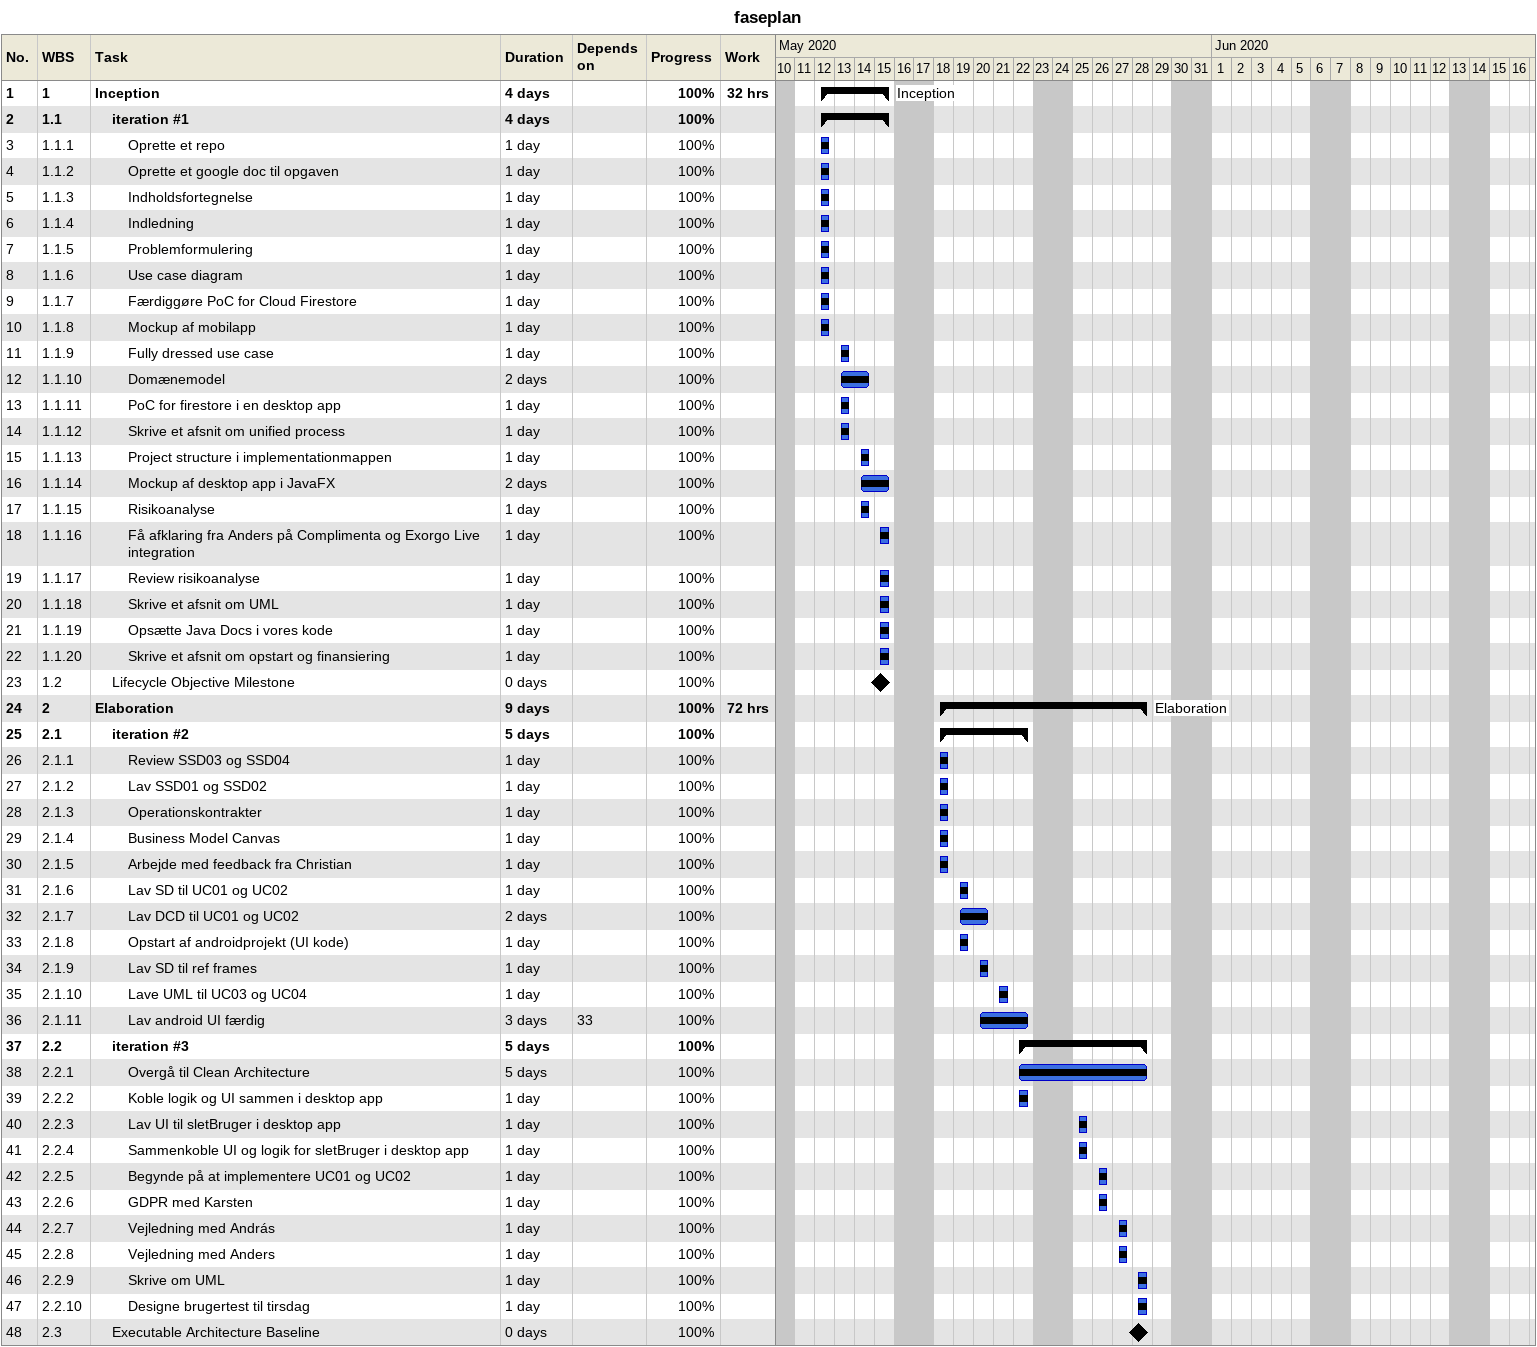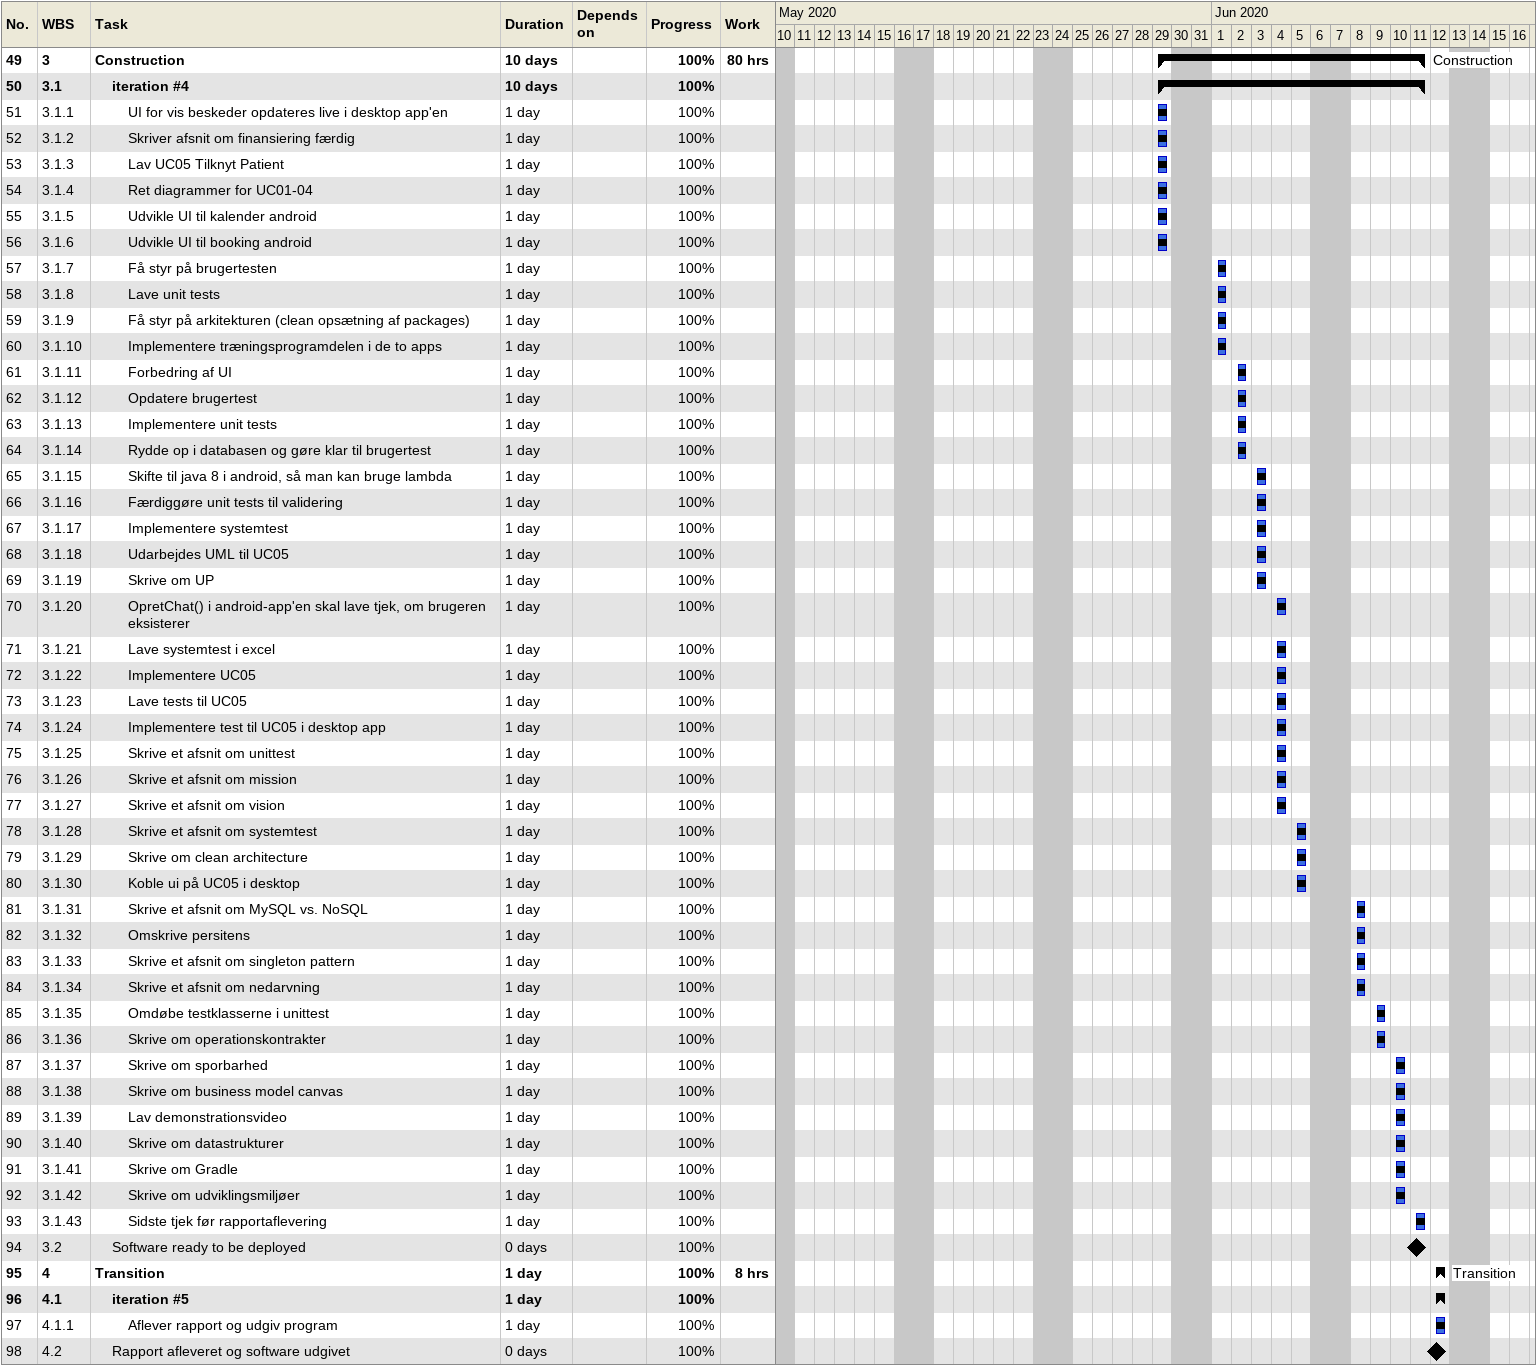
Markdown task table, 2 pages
faseplan

| ID | WBS | Task | Duration | Start | Finish | Predecessors | Resources | % complete | Work (h) |
|---|---|---|---|---|---|---|---|---|---|
| 1 | 1 | **Inception** | 4d | 2020-05-12 | 2020-05-15 |  | Inception | 100 | 32 |
| 2 | 1.1 | **iteration #1** | 4d | 2020-05-12 | 2020-05-15 |  |  | 100 |  |
| 3 | 1.1.1 | Oprette et repo | 1d | 2020-05-12 | 2020-05-12 |  |  | 100 |  |
| 4 | 1.1.2 | Oprette et google doc til opgaven | 1d | 2020-05-12 | 2020-05-12 |  |  | 100 |  |
| 5 | 1.1.3 | Indholdsfortegnelse | 1d | 2020-05-12 | 2020-05-12 |  |  | 100 |  |
| 6 | 1.1.4 | Indledning | 1d | 2020-05-12 | 2020-05-12 |  |  | 100 |  |
| 7 | 1.1.5 | Problemformulering | 1d | 2020-05-12 | 2020-05-12 |  |  | 100 |  |
| 8 | 1.1.6 | Use case diagram | 1d | 2020-05-12 | 2020-05-12 |  |  | 100 |  |
| 9 | 1.1.7 | Færdiggøre PoC for Cloud Firestore | 1d | 2020-05-12 | 2020-05-12 |  |  | 100 |  |
| 10 | 1.1.8 | Mockup af mobilapp | 1d | 2020-05-12 | 2020-05-12 |  |  | 100 |  |
| 11 | 1.1.9 | Fully dressed use case | 1d | 2020-05-13 | 2020-05-13 |  |  | 100 |  |
| 12 | 1.1.10 | Domænemodel | 2d | 2020-05-13 | 2020-05-14 |  |  | 100 |  |
| 13 | 1.1.11 | PoC for firestore i en desktop app | 1d | 2020-05-13 | 2020-05-13 |  |  | 100 |  |
| 14 | 1.1.12 | Skrive et afsnit om unified process | 1d | 2020-05-13 | 2020-05-13 |  |  | 100 |  |
| 15 | 1.1.13 | Project structure i implementationmappen | 1d | 2020-05-14 | 2020-05-14 |  |  | 100 |  |
| 16 | 1.1.14 | Mockup af desktop app i JavaFX | 2d | 2020-05-14 | 2020-05-15 |  |  | 100 |  |
| 17 | 1.1.15 | Risikoanalyse | 1d | 2020-05-14 | 2020-05-14 |  |  | 100 |  |
| 18 | 1.1.16 | Få afklaring fra Anders på Complimenta og Exorgo Live integration | 1d | 2020-05-15 | 2020-05-15 |  |  | 100 |  |
| 19 | 1.1.17 | Review risikoanalyse | 1d | 2020-05-15 | 2020-05-15 |  |  | 100 |  |
| 20 | 1.1.18 | Skrive et afsnit om UML | 1d | 2020-05-15 | 2020-05-15 |  |  | 100 |  |
| 21 | 1.1.19 | Opsætte Java Docs i vores kode | 1d | 2020-05-15 | 2020-05-15 |  |  | 100 |  |
| 22 | 1.1.20 | Skrive et afsnit om opstart og finansiering | 1d | 2020-05-15 | 2020-05-15 |  |  | 100 |  |
| 23 | 1.2 | Lifecycle Objective Milestone | 0d | 2020-05-15 | 2020-05-15 |  |  | 100 |  |
| 24 | 2 | **Elaboration** | 9d | 2020-05-18 | 2020-05-28 |  | Elaboration | 100 | 72 |
| 25 | 2.1 | **iteration #2** | 5d | 2020-05-18 | 2020-05-22 |  |  | 100 |  |
| 26 | 2.1.1 | Review SSD03 og SSD04 | 1d | 2020-05-18 | 2020-05-18 |  |  | 100 |  |
| 27 | 2.1.2 | Lav SSD01 og SSD02 | 1d | 2020-05-18 | 2020-05-18 |  |  | 100 |  |
| 28 | 2.1.3 | Operationskontrakter | 1d | 2020-05-18 | 2020-05-18 |  |  | 100 |  |
| 29 | 2.1.4 | Business Model Canvas | 1d | 2020-05-18 | 2020-05-18 |  |  | 100 |  |
| 30 | 2.1.5 | Arbejde med feedback fra Christian | 1d | 2020-05-18 | 2020-05-18 |  |  | 100 |  |
| 31 | 2.1.6 | Lav SD til UC01 og UC02 | 1d | 2020-05-19 | 2020-05-19 |  |  | 100 |  |
| 32 | 2.1.7 | Lav DCD til UC01 og UC02 | 2d | 2020-05-19 | 2020-05-20 |  |  | 100 |  |
| 33 | 2.1.8 | Opstart af androidprojekt (UI kode) | 1d | 2020-05-19 | 2020-05-19 |  |  | 100 |  |
| 34 | 2.1.9 | Lav SD til ref frames | 1d | 2020-05-20 | 2020-05-20 |  |  | 100 |  |
| 35 | 2.1.10 | Lave UML til UC03 og UC04 | 1d | 2020-05-21 | 2020-05-21 |  |  | 100 |  |
| 36 | 2.1.11 | Lav android UI færdig | 3d | 2020-05-20 | 2020-05-22 | 33 |  | 100 |  |
| 37 | 2.2 | **iteration #3** | 5d | 2020-05-22 | 2020-05-28 |  |  | 100 |  |
| 38 | 2.2.1 | Overgå til Clean Architecture | 5d | 2020-05-22 | 2020-05-28 |  |  | 100 |  |
| 39 | 2.2.2 | Koble logik og UI sammen i desktop app | 1d | 2020-05-22 | 2020-05-22 |  |  | 100 |  |
| 40 | 2.2.3 | Lav UI til sletBruger i desktop app | 1d | 2020-05-25 | 2020-05-25 |  |  | 100 |  |
| 41 | 2.2.4 | Sammenkoble UI og logik for sletBruger i desktop app | 1d | 2020-05-25 | 2020-05-25 |  |  | 100 |  |
| 42 | 2.2.5 | Begynde på at implementere UC01 og UC02 | 1d | 2020-05-26 | 2020-05-26 |  |  | 100 |  |
| 43 | 2.2.6 | GDPR med Karsten | 1d | 2020-05-26 | 2020-05-26 |  |  | 100 |  |
| 44 | 2.2.7 | Vejledning med András | 1d | 2020-05-27 | 2020-05-27 |  |  | 100 |  |
| 45 | 2.2.8 | Vejledning med Anders | 1d | 2020-05-27 | 2020-05-27 |  |  | 100 |  |
| 46 | 2.2.9 | Skrive om UML | 1d | 2020-05-28 | 2020-05-28 |  |  | 100 |  |
| 47 | 2.2.10 | Designe brugertest til tirsdag | 1d | 2020-05-28 | 2020-05-28 |  |  | 100 |  |
| 48 | 2.3 | Executable Architecture Baseline | 0d | 2020-05-28 | 2020-05-28 |  |  | 100 |  |
| 49 | 3 | **Construction** | 10d | 2020-05-29 | 2020-06-11 |  | Construction | 100 | 80 |
| 50 | 3.1 | **iteration #4** | 10d | 2020-05-29 | 2020-06-11 |  |  | 100 |  |
| 51 | 3.1.1 | UI for vis beskeder opdateres live i desktop app'en | 1d | 2020-05-29 | 2020-05-29 |  |  | 100 |  |
| 52 | 3.1.2 | Skriver afsnit om finansiering færdig | 1d | 2020-05-29 | 2020-05-29 |  |  | 100 |  |
| 53 | 3.1.3 | Lav UC05 Tilknyt Patient | 1d | 2020-05-29 | 2020-05-29 |  |  | 100 |  |
| 54 | 3.1.4 | Ret diagrammer for UC01-04 | 1d | 2020-05-29 | 2020-05-29 |  |  | 100 |  |
| 55 | 3.1.5 | Udvikle UI til kalender android | 1d | 2020-05-29 | 2020-05-29 |  |  | 100 |  |
| 56 | 3.1.6 | Udvikle UI til booking android | 1d | 2020-05-29 | 2020-05-29 |  |  | 100 |  |
| 57 | 3.1.7 | Få styr på brugertesten | 1d | 2020-06-01 | 2020-06-01 |  |  | 100 |  |
| 58 | 3.1.8 | Lave unit tests | 1d | 2020-06-01 | 2020-06-01 |  |  | 100 |  |
| 59 | 3.1.9 | Få styr på arkitekturen (clean opsætning af packages) | 1d | 2020-06-01 | 2020-06-01 |  |  | 100 |  |
| 60 | 3.1.10 | Implementere træningsprogramdelen i de to apps | 1d | 2020-06-01 | 2020-06-01 |  |  | 100 |  |
| 61 | 3.1.11 | Forbedring af UI | 1d | 2020-06-02 | 2020-06-02 |  |  | 100 |  |
| 62 | 3.1.12 | Opdatere brugertest | 1d | 2020-06-02 | 2020-06-02 |  |  | 100 |  |
| 63 | 3.1.13 | Implementere unit tests | 1d | 2020-06-02 | 2020-06-02 |  |  | 100 |  |
| 64 | 3.1.14 | Rydde op i databasen og gøre klar til brugertest | 1d | 2020-06-02 | 2020-06-02 |  |  | 100 |  |
| 65 | 3.1.15 | Skifte til java 8 i android, så man kan bruge lambda | 1d | 2020-06-03 | 2020-06-03 |  |  | 100 |  |
| 66 | 3.1.16 | Færdiggøre unit tests til validering | 1d | 2020-06-03 | 2020-06-03 |  |  | 100 |  |
| 67 | 3.1.17 | Implementere systemtest | 1d | 2020-06-03 | 2020-06-03 |  |  | 100 |  |
| 68 | 3.1.18 | Udarbejdes UML til UC05 | 1d | 2020-06-03 | 2020-06-03 |  |  | 100 |  |
| 69 | 3.1.19 | Skrive om UP | 1d | 2020-06-03 | 2020-06-03 |  |  | 100 |  |
| 70 | 3.1.20 | OpretChat() i android-app'en skal lave tjek, om brugeren eksisterer | 1d | 2020-06-04 | 2020-06-04 |  |  | 100 |  |
| 71 | 3.1.21 | Lave systemtest i excel | 1d | 2020-06-04 | 2020-06-04 |  |  | 100 |  |
| 72 | 3.1.22 | Implementere UC05 | 1d | 2020-06-04 | 2020-06-04 |  |  | 100 |  |
| 73 | 3.1.23 | Lave tests til UC05 | 1d | 2020-06-04 | 2020-06-04 |  |  | 100 |  |
| 74 | 3.1.24 | Implementere test til UC05 i desktop app | 1d | 2020-06-04 | 2020-06-04 |  |  | 100 |  |
| 75 | 3.1.25 | Skrive et afsnit om unittest | 1d | 2020-06-04 | 2020-06-04 |  |  | 100 |  |
| 76 | 3.1.26 | Skrive et afsnit om mission | 1d | 2020-06-04 | 2020-06-04 |  |  | 100 |  |
| 77 | 3.1.27 | Skrive et afsnit om vision | 1d | 2020-06-04 | 2020-06-04 |  |  | 100 |  |
| 78 | 3.1.28 | Skrive et afsnit om systemtest | 1d | 2020-06-05 | 2020-06-05 |  |  | 100 |  |
| 79 | 3.1.29 | Skrive om clean architecture | 1d | 2020-06-05 | 2020-06-05 |  |  | 100 |  |
| 80 | 3.1.30 | Koble ui på UC05 i desktop | 1d | 2020-06-05 | 2020-06-05 |  |  | 100 |  |
| 81 | 3.1.31 | Skrive et afsnit om MySQL vs. NoSQL | 1d | 2020-06-08 | 2020-06-08 |  |  | 100 |  |
| 82 | 3.1.32 | Omskrive persitens | 1d | 2020-06-08 | 2020-06-08 |  |  | 100 |  |
| 83 | 3.1.33 | Skrive et afsnit om singleton pattern | 1d | 2020-06-08 | 2020-06-08 |  |  | 100 |  |
| 84 | 3.1.34 | Skrive et afsnit om nedarvning | 1d | 2020-06-08 | 2020-06-08 |  |  | 100 |  |
| 85 | 3.1.35 | Omdøbe testklasserne i unittest | 1d | 2020-06-09 | 2020-06-09 |  |  | 100 |  |
| 86 | 3.1.36 | Skrive om operationskontrakter | 1d | 2020-06-09 | 2020-06-09 |  |  | 100 |  |
| 87 | 3.1.37 | Skrive om sporbarhed | 1d | 2020-06-10 | 2020-06-10 |  |  | 100 |  |
| 88 | 3.1.38 | Skrive om business model canvas | 1d | 2020-06-10 | 2020-06-10 |  |  | 100 |  |
| 89 | 3.1.39 | Lav demonstrationsvideo | 1d | 2020-06-10 | 2020-06-10 |  |  | 100 |  |
| 90 | 3.1.40 | Skrive om datastrukturer | 1d | 2020-06-10 | 2020-06-10 |  |  | 100 |  |
| 91 | 3.1.41 | Skrive om Gradle | 1d | 2020-06-10 | 2020-06-10 |  |  | 100 |  |
| 92 | 3.1.42 | Skrive om udviklingsmiljøer | 1d | 2020-06-10 | 2020-06-10 |  |  | 100 |  |
| 93 | 3.1.43 | Sidste tjek før rapportaflevering | 1d | 2020-06-11 | 2020-06-11 |  |  | 100 |  |
| 94 | 3.2 | Software ready to be deployed | 0d | 2020-06-11 | 2020-06-11 |  |  | 100 |  |
| 95 | 4 | **Transition** | 1d | 2020-06-12 | 2020-06-12 |  | Transition | 100 | 8 |
| 96 | 4.1 | **iteration #5** | 1d | 2020-06-12 | 2020-06-12 |  |  | 100 |  |
| 97 | 4.1.1 | Aflever rapport og udgiv program | 1d | 2020-06-12 | 2020-06-12 |  |  | 100 |  |
| 98 | 4.2 | Rapport afleveret og software udgivet | 0d | 2020-06-12 | 2020-06-12 |  |  | 100 |  |
